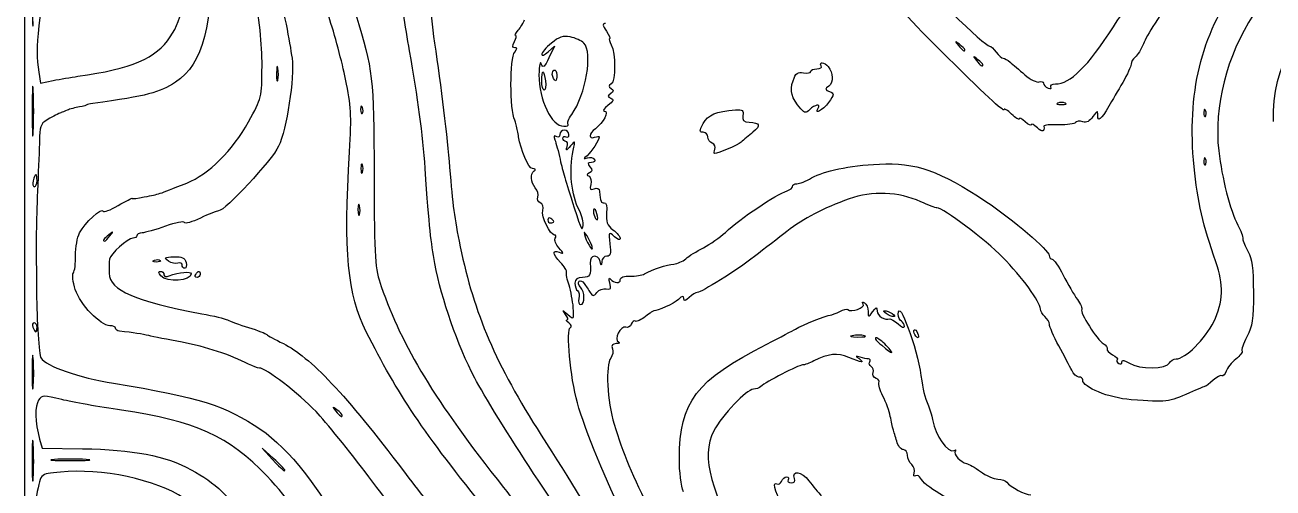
# Model space of a CAD drawing. Extents: x 32 to 2531, y 46 to 1398.
# Drawn here: x 32 to 583, y 434 to 638 of the extents above; entities that cross this region are included whole.
import ezdxf

# ---------------------------------------------------------------- set-up
doc = ezdxf.new("R2010")
doc.units = 0
doc.layers.add('IMAGE', color=7, linetype='CONTINUOUS')

msp = doc.modelspace()

# ---------------------------------------------------------------- linework, layer by layer
at = {"layer": 'IMAGE', "color": 7}
for points in [[(32.319879, 721.65756), (32.319879, 1397.653213), (1281.6532, 1397.653213), (2530.9865, 1397.653213), (2530.9865, 721.65312), (2530.9865, 45.6531), (1281.6532, 45.6531), (32.319879, 45.6531), (32.319879, 721.64876)], [(446.98655, 627.48996), (446.98655, 627.48996)], [(143.92955, 619.30433), (143.92955, 619.30433)], [(454.98655, 620.82329), (454.98655, 620.82329)], [(55.653169, 615.70715), (55.653169, 615.70715)], [(260.31988, 613.65321), (260.31988, 613.65321)], [(265.18743, 615.61051), (265.18743, 615.61051)], [(35.975279, 609.31988), (35.975279, 609.31988)], [(181.23064, 601.90321), (181.23064, 601.90321)], [(374.64493, 601.37836), (374.64493, 601.37836)], [(491.31988, 603.86959), (491.31988, 603.86959)], [(553.23064, 600.56988), (553.23064, 600.56988)], [(271.91483, 594.50271), (271.91483, 594.50271)], [(336.75968, 583.54287), (336.75968, 583.54287)], [(553.23064, 579.23655), (553.23064, 579.23655)], [(181.20292, 576.65321), (181.20292, 576.65321)], [(37.653213, 569.65321), (37.653213, 569.65321)], [(276.92725, 556.43453), (276.92725, 556.43453)], [(265.65321, 551.57452), (265.65321, 551.57452)], [(284.69241, 555.03943), (284.69241, 555.03943)], [(69.823286, 545.31988), (69.823286, 545.31988)], [(281.14428, 543.86867), (281.14428, 543.86867)], [(89.403213, 534.56408), (89.403213, 534.56408)], [(101.65321, 532.46253), (101.65321, 532.46253)], [(92.319879, 527.65321), (92.319879, 527.65321)], [(107.65321, 528.31988), (107.65321, 528.31988)], [(412.31988, 510.98655), (412.31988, 510.98655)], [(37.653213, 504.98655), (37.653213, 504.98655)], [(402.66876, 501.23598), (402.66876, 501.23598)], [(424.93172, 501.74192), (424.93172, 501.74192)], [(412.31988, 496.98658), (412.31988, 496.98658)], [(35.960942, 491.36011), (35.960942, 491.36011)], [(172.31988, 466.15663), (172.31988, 466.15663)], [(35.973347, 453.2712), (35.973347, 453.2712)], [(59.319879, 446.6362), (59.319879, 446.6362)], [(146.98655, 442.05826), (146.98655, 442.05826)]]:
    msp.add_lwpolyline(points, close=True, dxfattribs=at)
for points in [[(263.12196, 626.44243), (265.92404, 628.97827), (263.50196, 623.89912)], [(38.443965, 617.52129), (39.231221, 612.72269), (44.775526, 613.83919)], [(179.91063, 558.62784), (179.91053, 558.62784)], [(38.75823, 455.65321), (39.842919, 451.65321), (57.697323, 451.38337)], [(141.98655, 447.05826), (136.98655, 451.65315), (141.58144, 446.65315)]]:
    msp.add_lwpolyline(points, dxfattribs=at)
for points in [[(96.418855, 633.08824), (102.27325, 642.01171), (103.13061, 648.17852), (104.95795, 694.50855)], [(114.23605, 674.13309), (115.42232, 638.50278), (111.0243, 621.15402), (98.778439, 613.15787)], [(412.98658, 672.98408), (430.6054, 653.58516), (455.67748, 629.05093), (457.92918, 629.00559)], [(512.53979, 637.58971), (516.9867, 644.52141), (528.8682, 660.46777), (538.94314, 673.02605)], [(435.70473, 627.69118), (421.00749, 642.3755), (414.88919, 649.16709), (399.65253, 667.71066)], [(212.50092, 666.08568), (210.49777, 656.11128), (210.64688, 646.49781), (213.05565, 630.31977)], [(136.91105, 620.28415), (136.96355, 630.05729), (135.84775, 640.74345), (133.23655, 655.47293)], [(143.58792, 657.02113), (146.25199, 645.5815), (149.16632, 630.76622), (150.15175, 623.65326)], [(201.99339, 626.98655), (200.10111, 637.61988), (198.20047, 650.51988), (197.76974, 655.65321)], [(548.13897, 575.81466), (544.98591, 608.31641), (551.06688, 633.49417), (567.74372, 656.98652)], [(35.519801, 650.31988), (35.517901, 639.31988), (35.722919, 634.64245), (35.975325, 639.9256)], [(541.70563, 654.9726), (532.54897, 642.03066), (527.36019, 633.90368), (525.78107, 630.03065)], [(583.10809, 595.80421), (582.44511, 620.78096), (594.03867, 639.35313), (618.98655, 653.27928)], [(44.149133, 646.37033), (39.369425, 645.60265), (39.301709, 645.50236), (38.468635, 637.95664)], [(173.81589, 614.40831), (172.28688, 621.79028), (168.92103, 634.28613), (166.33621, 642.17687)], [(178.27026, 642.98655), (185.91415, 618.18279), (186.18164, 615.84399), (186.3526, 572.31988)], [(249.9104, 635.98651), (251.0126, 637.26984), (252.28288, 639.35972), (252.73325, 640.63069)], [(288.49971, 639.02897), (287.05531, 638.99537), (287.13044, 638.29864), (288.86377, 635.65324)], [(574.36116, 642.98652), (562.44261, 624.54966), (556.78043, 602.31622), (559.02209, 582.7554)], [(38.468635, 637.95664), (37.431015, 628.5582), (37.42519, 623.73112), (38.443965, 617.52129)], [(248.31972, 630.98651), (249.10465, 632.45317), (249.33277, 633.65317), (248.82665, 633.65317)], [(248.82665, 633.65317), (248.32052, 633.65317), (248.80825, 634.70317), (249.9104, 635.98651)], [(272.87804, 633.07492), (269.67483, 633.71556), (267.89941, 633.12732), (264.56257, 630.31948)], [(288.86377, 635.65324), (290.06503, 633.81991), (290.71292, 632.31991), (290.30355, 632.31991)], [(486.92598, 612.31993), (493.48548, 612.31993), (501.2302, 619.96064), (512.53979, 637.58971)], [(55.653213, 615.70715), (79.425727, 619.05668), (90.237527, 623.66647), (96.418855, 633.08824)], [(213.05565, 630.31977), (215.82428, 611.72477), (218.6586, 588.27557), (219.66324, 575.6531)], [(248.43612, 628.31984), (247.30579, 628.31984), (247.27464, 629.03367), (248.31972, 630.98651)], [(248.39982, 626.41637), (249.57906, 627.83728), (249.58825, 628.31984), (248.43612, 628.31984)], [(264.56257, 630.31948), (262.22909, 628.35599), (260.31988, 626.10984), (260.31988, 625.32804)], [(278.89176, 630.31943), (277.82425, 631.38693), (275.11808, 632.62691), (272.87804, 633.07492)], [(273.53485, 598.83604), (279.826, 607.71121), (282.9776, 626.23359), (278.89176, 630.31943)], [(290.30355, 632.31991), (289.89417, 632.31991), (290.21485, 631.09479), (291.01625, 629.59743)], [(291.01625, 629.59743), (293.00744, 625.87687), (292.97687, 613.55009), (290.97335, 612.31187)], [(444.65321, 629.82329), (442.53847, 631.48179), (442.49131, 631.43463), (444.1498, 629.31988)], [(444.1498, 629.31988), (445.89163, 627.09888), (446.98655, 626.39257), (446.98655, 627.48996)], [(446.98655, 627.48996), (446.98655, 627.76683), (445.93655, 628.81683), (444.65321, 629.82329)], [(457.92918, 629.00559), (458.44762, 628.99489), (459.74924, 627.7866), (460.8217, 626.31993)], [(525.78107, 630.03065), (524.81925, 627.67162), (523.19685, 625.04816), (522.17575, 624.20072)], [(150.15175, 623.65326), (151.30641, 615.31877), (147.78195, 592.13826), (144.25109, 584.8445)], [(208.89356, 574.98655), (207.78395, 590.52701), (205.73858, 605.94097), (201.99339, 626.98655)], [(248.40682, 596.31984), (246.21591, 600.90189), (246.21038, 623.7786), (248.39982, 626.41637)], [(260.12692, 621.23659), (259.55993, 622.67445), (259.14788, 620.68313), (259.10955, 616.31988)], [(263.50196, 623.89912), (261.48808, 619.67599), (260.91927, 619.22725), (260.12692, 621.23659)], [(260.31988, 625.32804), (260.31988, 624.54624), (261.58081, 625.04771), (263.12196, 626.44243)], [(383.65321, 620.31988), (382.46064, 622.24951), (385.07648, 621.96141), (386.67981, 619.98655)], [(464.3192, 601.05108), (464.3192, 599.68206), (455.80199, 607.6116), (435.70473, 627.69118)], [(452.65321, 623.15663), (450.53847, 624.81512), (450.49131, 624.76796), (452.1498, 622.65321)], [(452.1498, 622.65321), (453.89163, 620.43221), (454.98655, 619.72591), (454.98655, 620.82329)], [(454.98655, 620.82329), (454.98655, 621.10016), (453.93655, 622.15016), (452.65321, 623.15663)], [(460.8217, 626.31993), (461.89415, 624.85327), (463.28472, 623.65327), (463.91187, 623.65327)], [(463.91187, 623.65327), (464.539, 623.65327), (465.93738, 622.88469), (467.01935, 621.94532)], [(522.17575, 624.20072), (521.15465, 623.35328), (520.3192, 621.90896), (520.3192, 620.99112)], [(130.97231, 595.61749), (136.83259, 606.24334), (136.8356, 606.25582), (136.91105, 620.28415)], [(143.32279, 616.98655), (143.30799, 614.05321), (143.56893, 612.69621), (143.90265, 613.971)], [(143.92956, 619.30433), (143.61064, 620.96288), (143.33759, 619.91988), (143.32279, 616.98655)], [(143.90265, 613.971), (144.23637, 615.24579), (144.24848, 617.64579), (143.92955, 619.30433)], [(260.31988, 613.65321), (260.31988, 615.85321), (260.55179, 617.65321), (260.83521, 617.65321)], [(260.83521, 617.65321), (261.11865, 617.65321), (261.61473, 615.85321), (261.93763, 613.65321)], [(265.18743, 615.61051), (264.77433, 616.68703), (265.01013, 617.92244), (265.71144, 618.35587)], [(265.71144, 618.35587), (266.41275, 618.78931), (266.98655, 617.90852), (266.98655, 616.39857)], [(371.18313, 613.644), (372.39801, 617.12904), (373.23725, 617.78872), (375.82629, 617.29379)], [(375.82629, 617.29379), (377.56444, 616.96152), (378.98655, 617.20649), (378.98655, 617.83811)], [(378.98655, 617.83811), (378.98655, 618.46975), (380.22196, 618.98655), (381.73191, 618.98655)], [(381.73191, 618.98655), (383.24185, 618.98655), (384.10644, 619.58655), (383.65321, 620.31988)], [(386.67981, 619.98655), (389.00267, 617.12543), (389.17143, 613.05391), (387.03508, 611.41511)], [(467.01935, 621.94532), (468.10132, 621.00595), (470.9974, 618.49812), (473.45508, 616.37237)], [(520.3192, 620.99112), (520.3192, 620.07328), (518.6692, 616.48724), (516.65253, 613.02216)], [(35.975279, 609.31988), (35.718738, 614.26988), (35.508841, 610.21988), (35.508841, 600.31988)], [(44.775526, 613.83919), (47.824898, 614.45325), (52.719835, 615.29384), (55.653169, 615.70715)], [(98.778439, 613.15787), (91.483827, 608.39473), (86.546522, 607.11422), (62.319879, 603.70218)], [(175.50145, 582.31988), (176.46727, 598.79228), (176.26912, 602.56428), (173.81589, 614.40831)], [(259.10955, 616.31988), (259.01385, 605.43159), (264.69304, 593.65321), (270.03869, 593.65321)], [(261.42229, 609.65321), (260.81596, 609.65321), (260.31988, 611.45321), (260.31988, 613.65321)], [(261.93763, 613.65321), (262.26052, 611.45321), (262.02853, 609.65321), (261.42229, 609.65321)], [(266.98655, 616.39857), (266.98655, 613.17915), (266.24507, 612.85436), (265.18743, 615.61051)], [(290.97335, 612.31187), (289.72442, 611.53999), (289.72731, 611.09805), (290.98665, 610.31991)], [(374.64493, 601.37836), (370.48931, 606.14707), (369.63047, 609.19004), (371.18313, 613.644)], [(387.03508, 611.41511), (385.21389, 610.01807), (385.24457, 609.74364), (387.31141, 608.94237)], [(473.45508, 616.37237), (475.91276, 614.24661), (478.76276, 612.82939), (479.78842, 613.22297)], [(479.78842, 613.22297), (480.81407, 613.61655), (481.65324, 613.33857), (481.65324, 612.60524)], [(481.65324, 612.60524), (481.65324, 611.87191), (482.5844, 610.91459), (483.7225, 610.47785)], [(484.97714, 611.00187), (484.52911, 611.7268), (485.40608, 612.31993), (486.92598, 612.31993)], [(516.65253, 613.02216), (514.63587, 609.55706), (511.88075, 604.8315), (510.53003, 602.52089)], [(35.975279, 591.31988), (36.231822, 596.26988), (36.231822, 604.36988), (35.975279, 609.31988)], [(290.79567, 608.05173), (289.27988, 606.98912), (289.28908, 606.66319), (290.85237, 606.04093)], [(290.85237, 606.04093), (292.25997, 605.48067), (291.93259, 604.6944), (289.51904, 602.83876)], [(290.98665, 610.31991), (292.22797, 609.55273), (292.18351, 609.02464), (290.79567, 608.05173)], [(387.31141, 608.94237), (389.47548, 608.10341), (389.44615, 607.77407), (386.88728, 604.18048)], [(483.7225, 610.47785), (484.90906, 610.02253), (485.44426, 610.24605), (484.97714, 611.00187)], [(35.508841, 600.31988), (35.508841, 590.41988), (35.718738, 586.36988), (35.975279, 591.31988)], [(50.986546, 600.75259), (49.886546, 600.27446), (48.686546, 599.8063), (48.319879, 599.71222)], [(56.319879, 602.20502), (54.486546, 601.88431), (52.086546, 601.23073), (50.986546, 600.75259)], [(59.653213, 603.05737), (59.653213, 602.90929), (58.153213, 602.52573), (56.319879, 602.20502)], [(62.319879, 603.70218), (60.853213, 603.49562), (59.653213, 603.20546), (59.653213, 603.05737)], [(180.42515, 601.09765), (180.36725, 599.69211), (180.68237, 598.9046), (181.12544, 599.34765)], [(181.23069, 601.90321), (180.80507, 602.96685), (180.48912, 602.65092), (180.42515, 601.09765)], [(181.12544, 599.34765), (181.56849, 599.79071), (181.61585, 600.94072), (181.23064, 601.90321)], [(287.99796, 600.34956), (290.12784, 600.31196), (287.50897, 595.24844), (283.98667, 592.59387)], [(289.51904, 602.83876), (287.75957, 601.486), (287.07508, 600.36587), (287.99796, 600.34956)], [(331.59577, 594.87552), (333.59936, 598.75003), (337.22261, 600.27879), (345.81112, 600.87337)], [(345.81112, 600.87337), (348.97995, 601.09276), (349.52907, 600.6808), (349.11487, 598.39485)], [(378.56884, 601.04503), (376.86904, 599.34523), (376.38052, 599.38673), (374.64493, 601.37836)], [(382.31988, 601.65321), (383.58164, 603.69477), (380.76131, 603.23749), (378.56884, 601.04503)], [(386.88728, 604.18048), (384.40728, 600.69763), (380.33756, 598.44575), (382.31988, 601.65321)], [(467.65253, 598.98644), (465.8192, 600.70877), (464.3192, 601.63785), (464.3192, 601.05108)], [(487.98655, 603.86959), (487.06988, 603.49971), (487.81988, 603.19707), (489.65321, 603.19707)], [(491.31988, 603.86959), (490.40321, 604.23947), (488.90321, 604.23947), (487.98655, 603.86959)], [(489.65321, 603.19707), (491.48655, 603.19707), (492.23655, 603.49971), (491.31988, 603.86959)], [(505.65253, 598.34978), (505.65253, 600.68777), (505.46675, 600.64788), (503.53919, 597.8959)], [(510.53003, 602.52089), (507.01205, 596.5028), (505.65253, 595.34017), (505.65253, 598.34978)], [(553.23069, 600.56988), (552.80507, 601.63352), (552.48912, 601.31759), (552.42515, 599.76432)], [(553.12544, 598.01432), (553.56849, 598.45737), (553.61585, 599.60739), (553.23064, 600.56988)], [(43.319879, 597.22949), (39.543386, 595.21486), (38.962979, 594.19403), (38.803155, 589.28538)], [(48.319879, 599.71222), (47.953213, 599.61812), (45.703213, 598.50091), (43.319879, 597.22949)], [(103.75396, 568.61053), (113.36564, 572.40783), (123.9809, 582.94065), (130.97231, 595.61749)], [(249.03537, 594.31984), (248.86499, 595.05317), (248.58215, 595.95317), (248.40682, 596.31984)], [(271.91483, 594.50271), (271.4476, 594.96993), (272.17661, 596.91993), (273.53485, 598.83604)], [(331.61897, 590.98655), (329.80084, 590.98655), (329.79837, 591.39969), (331.59577, 594.87552)], [(349.11487, 598.39485), (348.7308, 596.2752), (349.36013, 595.60837), (351.88887, 595.45553)], [(351.88887, 595.45553), (356.70121, 595.16469), (357.13641, 593.99096), (353.53361, 591.01972)], [(470.98587, 596.96066), (470.98587, 596.35252), (469.48587, 597.2641), (467.65253, 598.98644)], [(473.65253, 595.6531), (472.18587, 596.98042), (470.98587, 597.56882), (470.98587, 596.96066)], [(476.3192, 594.31977), (476.3192, 593.72578), (475.1192, 594.32677), (473.65253, 595.6531)], [(478.98587, 592.98644), (477.5192, 594.31376), (476.3192, 594.91376), (476.3192, 594.31977)], [(495.83288, 595.27825), (495.44197, 594.64574), (492.12628, 594.21693), (488.46468, 594.32533)], [(498.98473, 595.65346), (497.64212, 596.0796), (496.22379, 595.91074), (495.83288, 595.27825)], [(503.53919, 597.8959), (502.13965, 595.89778), (500.60133, 595.14037), (498.98473, 595.65346)], [(552.42515, 599.76432), (552.36725, 598.35877), (552.68239, 597.57127), (553.12544, 598.01432)], [(38.803155, 589.28538), (38.702289, 586.18754), (38.378219, 577.95295), (38.082997, 570.98629)], [(249.65275, 591.65317), (249.48358, 592.38651), (249.20575, 593.58651), (249.03537, 594.31984)], [(250.1439, 588.98651), (250.04297, 589.71984), (249.82193, 590.91984), (249.65275, 591.65317)], [(266.75996, 589.12659), (265.68207, 589.79276), (265.49003, 589.33499), (266.13847, 587.64517)], [(268.31988, 590.01897), (268.31988, 588.94108), (267.66568, 588.56683), (266.75996, 589.12659)], [(270.31988, 591.87544), (269.21988, 591.87544), (268.31988, 591.04003), (268.31988, 590.01897)], [(269.65321, 588.39857), (269.65321, 589.17519), (270.25321, 589.43977), (270.98655, 588.98655)], [(270.03869, 593.65321), (271.53779, 593.65321), (272.38205, 594.03548), (271.91483, 594.50271)], [(272.31988, 590.01897), (272.31988, 591.04003), (271.41988, 591.87544), (270.31988, 591.87544)], [(270.98655, 588.98655), (271.71988, 588.53332), (272.31988, 588.99855), (272.31988, 590.01897)], [(283.98667, 592.59387), (281.13359, 590.44365), (280.89627, 587.74409), (283.65333, 588.80208)], [(283.65333, 588.80208), (284.75333, 589.22419), (285.65333, 589.28024), (285.65333, 588.92661)], [(333.65321, 588.94471), (333.65321, 590.06772), (332.7378, 590.98655), (331.61897, 590.98655)], [(353.53361, 591.01972), (351.76605, 589.562), (349.43667, 587.60819), (348.35723, 586.67793)], [(481.88776, 593.75442), (482.16732, 591.08926), (481.32775, 590.86706), (478.98587, 592.98644)], [(488.46468, 594.32533), (484.80307, 594.43373), (481.84345, 594.17682), (481.88776, 593.75442)], [(144.25109, 584.8445), (141.19745, 578.53653), (120.55045, 556.31993), (117.74177, 556.31993)], [(256.27718, 574.96609), (254.54861, 574.98339), (250.93417, 583.24584), (250.1439, 588.98651)], [(266.13847, 587.64517), (266.6546, 586.30015), (267.68273, 582.45172), (268.42319, 579.09312)], [(270.94471, 586.98655), (270.23439, 586.98655), (269.65321, 587.62196), (269.65321, 588.39857)], [(273.00744, 584.98655), (271.14232, 582.76476), (270.89125, 582.70916), (271.50252, 584.65321)], [(271.50252, 584.65321), (271.90604, 585.93655), (271.65501, 586.98655), (270.94471, 586.98655)], [(274.21593, 582.98655), (275.20784, 587.48025), (275.16305, 587.55437), (273.00744, 584.98655)], [(285.65333, 588.92661), (285.65333, 587.58655), (282.23821, 582.30376), (280.32, 580.67657)], [(335.56903, 586.16769), (334.51533, 586.57203), (333.65321, 587.82168), (333.65321, 588.94471)], [(336.75971, 583.54287), (337.15852, 584.58217), (336.62272, 585.76335), (335.56903, 586.16769)], [(348.35723, 586.67793), (346.75804, 585.29976), (338.35813, 581.75121), (336.51053, 581.67329)], [(182.90421, 503.00933), (174.58543, 519.62135), (172.8902, 537.78344), (175.50145, 582.31988)], [(268.42319, 579.09312), (269.72355, 573.19499), (270.49396, 570.55111), (274.67077, 557.65321)], [(276.92725, 556.43453), (273.39781, 563.25972), (272.27933, 574.21309), (274.21593, 582.98655)], [(280.32, 580.67657), (278.56647, 579.18908), (278.59092, 579.07376), (280.51847, 579.74084)], [(280.51847, 579.74084), (281.72763, 580.15931), (283.11303, 579.86071), (283.59716, 579.07744)], [(283.59716, 579.07744), (284.08812, 578.28305), (283.48596, 577.65321), (282.23543, 577.65321)], [(336.51053, 581.67329), (336.24875, 581.66259), (336.36085, 582.50356), (336.75968, 583.54287)], [(552.42515, 578.43099), (552.36725, 577.02544), (552.68239, 576.23793), (553.12544, 576.68099)], [(553.23069, 579.23655), (552.80507, 580.30019), (552.48912, 579.98425), (552.42515, 578.43099)], [(553.12544, 576.68099), (553.56849, 577.12404), (553.61585, 578.27405), (553.23064, 579.23655)], [(559.02209, 582.7554), (560.40072, 570.72542), (564.03491, 556.65021), (567.48503, 549.97841)], [(181.20292, 576.65321), (180.83304, 577.56988), (180.5304, 576.81988), (180.5304, 574.98655)], [(180.5304, 574.98655), (180.5304, 573.15321), (180.83304, 572.40321), (181.20292, 573.31988)], [(181.20292, 573.31988), (181.5728, 574.23655), (181.5728, 575.73655), (181.20292, 576.65321)], [(213.19336, 533.07529), (211.3471, 542.89536), (210.81375, 548.09399), (208.89356, 574.98655)], [(219.66324, 575.6531), (221.04281, 558.31969), (221.67132, 553.63705), (224.37803, 540.52557)], [(257.48869, 566.51753), (255.35921, 569.0834), (255.12214, 572.59667), (256.98609, 573.96609)], [(256.98609, 573.96609), (257.76505, 574.53839), (257.47029, 574.95416), (256.27718, 574.96609)], [(281.37565, 573.11621), (280.14665, 572.54797), (280.09017, 572.11061), (281.17845, 571.58928)], [(282.23543, 577.65321), (280.46284, 577.65321), (280.31845, 577.26165), (281.54572, 575.78288)], [(281.54572, 575.78288), (282.73728, 574.34713), (282.69776, 573.72749), (281.37565, 573.11621)], [(379.41017, 570.84992), (385.19187, 574.0973), (395.59196, 576.23528), (409.29099, 576.99261)], [(409.29099, 576.99261), (425.03552, 577.86302), (436.17315, 573.95328), (456.32004, 560.48358)], [(557.77369, 533.86788), (552.07609, 549.79622), (549.62989, 560.44629), (548.13897, 575.81466)], [(35.933547, 569.65321), (35.550006, 568.18655), (35.780026, 566.98655), (36.444706, 566.98655)], [(37.142054, 572.31988), (36.860918, 572.31988), (36.317089, 571.11988), (35.933547, 569.65321)], [(36.444706, 566.98655), (37.109385, 566.98655), (37.653213, 568.18655), (37.653213, 569.65321)], [(37.653213, 569.65321), (37.653213, 571.11988), (37.423191, 572.31988), (37.142054, 572.31988)], [(38.082997, 570.98629), (37.391099, 554.65883), (37.198985, 545.71169), (37.310001, 534.98629)], [(84.986546, 562.46982), (92.150446, 563.89741), (90.251414, 563.27605), (103.75396, 568.61053)], [(186.3526, 572.31988), (186.5042, 533.72203), (186.66604, 531.21232), (189.53399, 522.98655)], [(281.17845, 571.58928), (282.01727, 571.18745), (282.37083, 569.58625), (281.96413, 568.03105)], [(281.96413, 568.03105), (281.38111, 565.80153), (281.69307, 565.38316), (283.43901, 566.05313)], [(370.98671, 567.14202), (370.98671, 567.78982), (371.86845, 568.31985), (372.94615, 568.31985)], [(372.94615, 568.31985), (374.02384, 568.31985), (376.93265, 569.45838), (379.41017, 570.84992)], [(73.428506, 558.64907), (76.852094, 560.65543), (79.653213, 562.09675), (79.653213, 561.85201)], [(79.653213, 561.85201), (79.653213, 561.60726), (82.053213, 561.88521), (84.986546, 562.46982)], [(258.55278, 562.44716), (258.95518, 563.49581), (258.47638, 565.32748), (257.48869, 566.51753)], [(259.63345, 559.84508), (258.63667, 560.22757), (258.15037, 561.39852), (258.55278, 562.44716)], [(283.43901, 566.05313), (284.85755, 566.59748), (285.71323, 566.19912), (285.82, 564.94471)], [(285.82, 564.94471), (286.20621, 560.40707), (286.51509, 559.66768), (287.91033, 559.94091)], [(341.36933, 546.85818), (348.16528, 553.16634), (363.44061, 563.42321), (368.65337, 565.1785)], [(396.01745, 561.67209), (384.38076, 557.45996), (376.06524, 553.1112), (368.52295, 547.29336)], [(368.65337, 565.1785), (369.93671, 565.61064), (370.98671, 566.49422), (370.98671, 567.14202)], [(427.53356, 560.37436), (417.84887, 564.78625), (405.97189, 565.2753), (396.01745, 561.67209)], [(56.441645, 546.62906), (58.744951, 551.03334), (66.154329, 557.92943), (66.761839, 556.23433)], [(66.761839, 556.23433), (67.004917, 555.55609), (70.004917, 556.64271), (73.428506, 558.64907)], [(117.74177, 556.31993), (116.95254, 556.31993), (113.33726, 554.88737), (109.70783, 553.13648)], [(179.24648, 556.98655), (179.21928, 554.78655), (179.49589, 553.72513), (179.86113, 554.62784)], [(179.91053, 558.62784), (179.57248, 559.92513), (179.27365, 559.18655), (179.24648, 556.98655)], [(179.86113, 554.62784), (180.22636, 555.53055), (180.24859, 557.33055), (179.91063, 558.62784)], [(260.75167, 556.49543), (261.15633, 558.04284), (260.69007, 559.43963), (259.63345, 559.84508)], [(266.01891, 545.65317), (263.99031, 545.65317), (260.04181, 553.78089), (260.75167, 556.49543)], [(274.67077, 557.65321), (278.01213, 547.33512), (277.9966, 547.36572), (278.60675, 549.89704)], [(278.60675, 549.89704), (278.90421, 551.13113), (278.14844, 554.07301), (276.92725, 556.43453)], [(283.31916, 557.09693), (282.59783, 556.37561), (283.87195, 552.31988), (284.81988, 552.31988)], [(284.69239, 555.03943), (284.30124, 556.53519), (283.68328, 557.46107), (283.31916, 557.09693)], [(287.91033, 559.94091), (288.82632, 560.12027), (289.21057, 558.41144), (288.93091, 555.40228)], [(434.67597, 557.65318), (434.03299, 557.65318), (430.81891, 558.87772), (427.53356, 560.37436)], [(463.68431, 535.87958), (456.264, 543.48036), (437.38195, 557.65318), (434.67597, 557.65318)], [(456.32004, 560.48358), (468.28505, 552.48409), (484.09895, 538.98061), (484.22779, 536.65318)], [(102.70184, 551.17404), (102.47799, 551.8456), (98.700474, 551.12524), (94.307359, 549.57337)], [(109.70783, 553.13648), (106.07839, 551.38558), (102.9257, 550.50248), (102.70184, 551.17404)], [(264.31988, 552.98655), (263.58655, 553.43977), (262.98655, 553.17519), (262.98655, 552.39857)], [(262.98655, 552.39857), (262.98655, 551.62196), (263.58655, 550.98655), (264.31988, 550.98655)], [(265.65321, 551.57452), (265.65321, 551.89791), (265.05321, 552.53332), (264.31988, 552.98655)], [(264.31988, 550.98655), (265.05321, 550.98655), (265.65321, 551.25113), (265.65321, 551.57452)], [(284.81988, 552.31988), (285.14091, 552.31988), (285.08353, 553.54368), (284.69241, 555.03943)], [(288.93091, 555.40228), (288.574, 551.56212), (289.14685, 550.05327), (291.73451, 548.01781)], [(54.660307, 536.67858), (54.607017, 540.17603), (55.408617, 544.65375), (56.441645, 546.62906)], [(69.319879, 545.82329), (67.098882, 544.08147), (66.392574, 542.98655), (67.489953, 542.98655)], [(67.489953, 542.98655), (67.766827, 542.98655), (68.816827, 544.03655), (69.823286, 545.31988)], [(69.823286, 545.31988), (71.481781, 547.43463), (71.434621, 547.48179), (69.319879, 545.82329)], [(81.653213, 545.36754), (81.653213, 544.79136), (80.903213, 544.29554), (79.986546, 544.26574)], [(83.986546, 546.58344), (82.703213, 546.49094), (81.653213, 545.94374), (81.653213, 545.36754)], [(94.307359, 549.57337), (89.914246, 548.02146), (85.269879, 546.67598), (83.986546, 546.58344)], [(266.26745, 544.23588), (266.74927, 545.01536), (266.63742, 545.65317), (266.01891, 545.65317)], [(279.03993, 546.71595), (278.94963, 545.13105), (282.05161, 538.94051), (282.64081, 539.52971)], [(281.14428, 543.86867), (280.01624, 545.95017), (279.06929, 547.23144), (279.03993, 546.71595)], [(292.37528, 544.93652), (289.81599, 547.25265), (289.77709, 547.19028), (290.42563, 541.80984)], [(291.73451, 548.01781), (293.5232, 546.61084), (294.98667, 544.81023), (294.98667, 544.01645)], [(331.65337, 540.0663), (334.58671, 541.56441), (338.95889, 544.62076), (341.36933, 546.85818)], [(368.52295, 547.29336), (364.97672, 544.55793), (358.53029, 539.57936), (354.19757, 536.22985)], [(567.48503, 549.97841), (568.67753, 547.67237), (569.65691, 545.00581), (569.66143, 544.05273)], [(79.986546, 544.26574), (77.594761, 544.18804), (69.964915, 537.35544), (69.624591, 534.9866)], [(224.37803, 540.52557), (230.49067, 510.91553), (240.07419, 488.60448), (260.09015, 457.38545)], [(267.85542, 540.00979), (266.50025, 541.5546), (265.78566, 543.45633), (266.26745, 544.23588)], [(267.98609, 538.05196), (270.12537, 537.27183), (270.1145, 537.43465), (267.85542, 540.00979)], [(282.64081, 539.52971), (282.94575, 539.83464), (282.27231, 541.78717), (281.14428, 543.86867)], [(290.42563, 541.80984), (290.94849, 537.47197), (290.65708, 536.31988), (289.03701, 536.31988)], [(294.98667, 544.01645), (294.98667, 543.22269), (293.81155, 543.63672), (292.37528, 544.93652)], [(323.89073, 535.20433), (325.22685, 536.38032), (328.72004, 538.56821), (331.65337, 540.0663)], [(569.66143, 544.05273), (569.66543, 543.09965), (570.69931, 540.51985), (571.95779, 538.31985)], [(37.310001, 534.98629), (37.359331, 530.21962), (37.418841, 523.61962), (37.442214, 520.31962)], [(53.664689, 528.98625), (54.265571, 529.71958), (54.713599, 533.18113), (54.660307, 536.67858)], [(69.624591, 534.9866), (69.466559, 533.8866), (69.408349, 531.11633), (69.495231, 528.83045)], [(90.208769, 533.75853), (88.655511, 533.82253), (88.339569, 534.13845), (89.403213, 534.56408)], [(89.403213, 534.56403), (90.365713, 534.94919), (91.515713, 534.90183), (91.958769, 534.45883)], [(91.958769, 534.45883), (92.401823, 534.01577), (91.614323, 533.70064), (90.208769, 533.75853)], [(95.606981, 534.18881), (93.580258, 535.67079), (93.869623, 535.89593), (98.000567, 536.05124)], [(99.782811, 533.22077), (98.754091, 532.82601), (96.874967, 533.26167), (95.606981, 534.18881)], [(98.000567, 536.05124), (101.63652, 536.18792), (102.85463, 535.63501), (103.38491, 533.60721)], [(268.65275, 533.59705), (265.05854, 537.46163), (264.79611, 539.21527), (267.98609, 538.05196)], [(286.06756, 533.98655), (285.15261, 537.48772), (281.41417, 536.91637), (281.70551, 533.31988)], [(289.03701, 536.31988), (287.90932, 536.31988), (286.91707, 535.26988), (286.832, 533.98655)], [(318.5574, 532.86796), (320.15461, 532.97702), (322.55461, 534.02834), (323.89073, 535.20433)], [(354.19757, 536.22985), (346.06356, 529.94169), (330.77477, 520.31985), (328.91712, 520.31985)], [(480.31988, 513.08293), (480.31988, 516.02886), (472.19761, 527.15925), (463.68431, 535.87958)], [(484.22779, 536.65318), (484.27849, 535.73652), (484.85716, 534.98652), (485.51364, 534.98652)], [(485.51364, 534.98652), (486.17011, 534.98652), (488.34596, 531.83652), (490.34885, 527.98652)], [(571.95779, 538.31985), (573.70651, 535.26282), (574.26051, 531.01945), (574.3078, 520.31985)], [(54.512567, 521.65291), (53.445351, 524.95291), (53.063806, 528.25291), (53.664689, 528.98625)], [(69.495231, 528.83045), (69.78337, 521.24994), (80.843178, 516.41056), (110.31988, 510.967)], [(92.319879, 527.65321), (91.173074, 529.03503), (91.122611, 529.65321), (92.156619, 529.65321)], [(92.156619, 529.65321), (92.979746, 529.65321), (93.653213, 528.98903), (93.653213, 528.17723)], [(95.986546, 527.64035), (100.18513, 529.33019), (105.65321, 529.84055), (105.65321, 528.54259)], [(101.65321, 532.46253), (101.65321, 533.27432), (100.81153, 533.61553), (99.782811, 533.22077)], [(102.86172, 530.98655), (102.19704, 530.98655), (101.65321, 531.65073), (101.65321, 532.46253)], [(103.38491, 533.60721), (103.76183, 532.16585), (103.5264, 530.98655), (102.86172, 530.98655)], [(107.65321, 528.31988), (108.10644, 529.05321), (108.74185, 529.65321), (109.06524, 529.65321)], [(109.06524, 529.65321), (109.38862, 529.65321), (109.65321, 529.05321), (109.65321, 528.31988)], [(230.78835, 482.51896), (223.13224, 497.18401), (216.19211, 517.12533), (213.19336, 533.07529)], [(271.26746, 529.18977), (271.47937, 529.83967), (270.30275, 531.82295), (268.65275, 533.59705)], [(272.36615, 523.51163), (271.54997, 525.98471), (271.05555, 528.53987), (271.26746, 529.18977)], [(281.70551, 533.31988), (282.14809, 527.85592), (281.68341, 526.98655), (278.32, 526.98655)], [(286.832, 533.98655), (286.68469, 531.76432), (286.64829, 531.76432), (286.06756, 533.98655)], [(305.65337, 528.52106), (309.17151, 530.51052), (315.56297, 532.66357), (318.5574, 532.86796)], [(556.80496, 507.40108), (561.04648, 516.07044), (561.33363, 523.91561), (557.77369, 533.86788)], [(105.65321, 528.54259), (105.65321, 525.30151), (94.868639, 524.58215), (92.319879, 527.65321)], [(93.653213, 528.17723), (93.653213, 527.30267), (94.603974, 527.08391), (95.986546, 527.64035)], [(108.24119, 526.98655), (107.46458, 526.98655), (107.19999, 527.58655), (107.65321, 528.31988)], [(109.65321, 528.31988), (109.65321, 527.58655), (109.0178, 526.98655), (108.24119, 526.98655)], [(274.23387, 513.62759), (274.02282, 516.59072), (273.18234, 521.03855), (272.36615, 523.51163)], [(278.32, 526.98655), (275.90933, 526.98655), (274.98667, 526.27019), (274.98667, 524.39857)], [(274.98667, 524.39857), (274.98667, 522.97519), (275.53033, 521.47459), (276.19483, 521.06391)], [(277.40893, 522.69765), (276.54115, 523.56544), (276.27377, 524.71805), (276.81476, 525.25904)], [(276.81476, 525.25904), (277.35575, 525.80003), (278.38284, 525.35997), (279.09719, 524.28127)], [(279.09719, 524.28127), (279.81153, 523.20251), (280.97848, 521.41988), (281.69037, 520.31988)], [(288.78212, 521.91249), (290.79656, 521.49977), (291.08371, 521.97579), (290.36145, 524.53062)], [(290.36145, 524.53062), (289.87593, 526.24804), (289.96799, 527.05318), (290.56603, 526.31985)], [(290.56603, 526.31985), (292.20728, 524.3073), (294.98672, 524.09772), (294.98661, 525.98652)], [(294.98661, 525.98652), (294.98655, 527.00498), (296.67188, 527.60202), (299.31995, 527.52164)], [(299.31995, 527.52164), (301.70333, 527.44924), (304.55337, 527.89902), (305.65337, 528.52106)], [(490.34885, 527.98652), (492.35175, 524.13652), (495.18008, 519.30197), (496.63404, 517.24308)], [(37.442214, 520.31962), (37.528934, 508.07957), (38.570522, 492.73811), (39.406685, 491.38518)], [(69.824691, 505.65291), (65.649749, 505.65291), (56.643491, 515.06377), (54.512567, 521.65291)], [(189.53399, 522.98655), (198.9578, 495.95741), (212.89262, 473.03432), (243.43272, 434.3219)], [(276.19483, 521.06391), (276.85932, 520.65323), (277.08933, 519.11783), (276.70599, 517.65188)], [(276.70599, 517.65188), (276.31641, 516.16215), (276.66569, 514.98655), (277.49783, 514.98655)], [(277.49783, 514.98655), (279.47472, 514.98655), (279.40885, 520.69769), (277.40893, 522.69765)], [(281.69037, 520.31988), (282.83764, 518.54719), (283.17428, 518.55271), (284.65239, 520.36838)], [(284.65239, 520.36838), (285.5696, 521.49508), (287.42797, 522.18992), (288.78212, 521.91249)], [(322.98655, 517.65318), (322.98655, 518.9534), (322.38955, 518.85954), (320.65077, 517.28597)], [(325.42487, 518.1132), (323.64879, 516.50586), (322.98655, 516.38093), (322.98655, 517.65318)], [(328.91712, 520.31985), (328.33745, 520.31985), (326.76595, 519.32686), (325.42487, 518.1132)], [(417.65321, 510.69521), (417.65321, 518.37844), (425.97852, 495.84612), (427.64477, 483.65318)], [(574.3078, 520.31985), (574.3605, 508.39849), (573.93491, 505.49716), (571.44135, 500.77884)], [(270.83899, 510.65321), (269.16915, 512.80949), (269.24395, 512.80647), (271.82483, 510.61331)], [(271.82483, 510.61331), (274.5961, 508.25833), (274.61466, 508.28156), (274.23387, 513.62759)], [(309.93952, 512.2859), (309.73032, 512.3703), (308.0098, 511.22069), (306.11613, 509.73113)], [(320.65077, 517.28597), (318.59933, 515.42944), (310.97225, 511.86908), (309.93952, 512.2859)], [(391.81124, 512.00125), (393.36481, 512.85821), (394.98687, 513.20841), (395.41581, 512.77948)], [(395.41581, 512.77948), (396.83311, 511.36217), (403.14357, 513.65376), (402.1684, 515.23162)], [(402.1684, 515.23162), (401.60255, 516.14718), (401.84112, 516.3611), (402.78053, 515.7805)], [(402.78053, 515.7805), (403.62717, 515.25725), (404.31988, 513.54988), (404.31988, 511.98632)], [(406.27748, 511.73168), (407.98127, 513.98429), (408.24057, 514.02898), (408.27748, 512.07637)], [(412.31988, 510.98655), (411.21988, 511.69743), (410.91988, 512.27904), (411.65321, 512.27904)], [(411.65321, 512.27904), (412.38655, 512.27904), (413.88655, 511.69743), (414.98655, 510.98655)], [(482.31988, 509.65318), (481.21988, 510.5661), (480.31988, 512.10949), (480.31988, 513.08293)], [(496.63404, 517.24308), (498.08801, 515.1842), (498.95369, 513.17572), (498.55777, 512.77981)], [(498.55777, 512.77981), (497.51911, 511.74114), (505.46521, 499.22432), (508.09896, 497.75041)], [(36.361726, 506.98655), (35.651407, 506.98655), (35.415601, 506.08655), (35.837711, 504.98655)], [(37.653213, 504.98655), (37.653213, 506.08655), (37.072043, 506.98655), (36.361726, 506.98655)], [(110.31988, 510.967), (115.45321, 510.01901), (120.55321, 508.76762), (121.65321, 508.18613)], [(121.65321, 508.18613), (122.75321, 507.60464), (126.95321, 506.10838), (130.98654, 504.86113)], [(271.48267, 508.29947), (272.12247, 508.31017), (271.83281, 509.36988), (270.83899, 510.65321)], [(272.31942, 506.86463), (271.21942, 507.64256), (270.84289, 508.28824), (271.48267, 508.29947)], [(272.94399, 504.87101), (273.74658, 505.20897), (273.48646, 506.03928), (272.31942, 506.86463)], [(301.63621, 507.66369), (301.06591, 508.01616), (300.25915, 507.41809), (299.8434, 506.33468)], [(306.11613, 509.73113), (304.22248, 508.24158), (302.20651, 507.31122), (301.63621, 507.66369)], [(372.31988, 504.19333), (375.28652, 505.95584), (386.0572, 510.31045), (387.62564, 510.38149)], [(387.62564, 510.38149), (388.37413, 510.41539), (390.25765, 511.14429), (391.81124, 512.00125)], [(404.31988, 511.98632), (404.31988, 509.20041), (404.35908, 509.19532), (406.27748, 511.73168)], [(408.27748, 512.07637), (408.31628, 510.02493), (411.77928, 507.9062), (413.84656, 508.66913)], [(415.65321, 509.69405), (414.91988, 509.69405), (413.41988, 510.27567), (412.31988, 510.98655)], [(413.84656, 508.66913), (414.31957, 508.84369), (415.96957, 507.84353), (417.51323, 506.44653)], [(414.98655, 510.98655), (416.08655, 510.27567), (416.38655, 509.69405), (415.65321, 509.69405)], [(418.98655, 507.65318), (418.25321, 508.10641), (417.65321, 509.47532), (417.65321, 510.69521)], [(420.31988, 505.36785), (420.31988, 506.17156), (419.71988, 507.19996), (418.98655, 507.65318)], [(484.31988, 506.23632), (484.31988, 507.20268), (483.41988, 508.74026), (482.31988, 509.65318)], [(540.22269, 490.98652), (544.13715, 490.98652), (553.12876, 499.8872), (556.80496, 507.40108)], [(35.837711, 504.98655), (36.259821, 503.88655), (36.84099, 502.98655), (37.129198, 502.98655)], [(37.129198, 502.98655), (37.417406, 502.98655), (37.653213, 503.88655), (37.653213, 504.98655)], [(72.319879, 504.54181), (72.319879, 505.15291), (71.197045, 505.65291), (69.824691, 505.65291)], [(73.986546, 503.25018), (73.069879, 503.34948), (72.319879, 503.93069), (72.319879, 504.54181)], [(86.986546, 501.27209), (84.088686, 501.98713), (80.236733, 502.57323), (73.986546, 503.25018)], [(101.65321, 498.33673), (95.419879, 499.49881), (88.819879, 500.81971), (86.986546, 501.27209)], [(130.98654, 504.86113), (135.01988, 503.61386), (138.61988, 502.2313), (138.98654, 501.78876)], [(138.98654, 501.78876), (139.35321, 501.34621), (142.65321, 499.52668), (146.31988, 497.74534)], [(236.98429, 422.8231), (207.67991, 459.10051), (196.85432, 475.15193), (182.90421, 503.00933)], [(276.04625, 471.65321), (272.90698, 482.91339), (270.93533, 504.02516), (272.94399, 504.87101)], [(297.37035, 505.00952), (295.14301, 505.84578), (291.94516, 499.38638), (294.14025, 498.48498)], [(299.8434, 506.33468), (299.42765, 505.25125), (298.31477, 504.65493), (297.37035, 505.00952)], [(359.65321, 497.54148), (365.51988, 500.54648), (371.21988, 503.53981), (372.31988, 504.19333)], [(397.33543, 501.26289), (395.67688, 500.94397), (396.71988, 500.67092), (399.65321, 500.65612)], [(402.66876, 501.23599), (401.39397, 501.56971), (398.99397, 501.58181), (397.33543, 501.26289)], [(399.65321, 500.65612), (402.58655, 500.64132), (403.94355, 500.90226), (402.66876, 501.23598)], [(417.51323, 506.44653), (419.05689, 505.04954), (420.31988, 504.56413), (420.31988, 505.36785)], [(424.93172, 501.74192), (424.44835, 502.52404), (424.33881, 503.44992), (424.68832, 503.79943)], [(424.68832, 503.79943), (425.03781, 504.14893), (425.67907, 503.50901), (426.11332, 502.37739)], [(426.11332, 502.37739), (427.01489, 500.02791), (426.24652, 499.61464), (424.93172, 501.74192)], [(488.47325, 496.7329), (486.18889, 500.99342), (484.31988, 505.26996), (484.31988, 506.23632)], [(130.98655, 488.72257), (123.06547, 492.80958), (112.20214, 496.3701), (101.65321, 498.33673)], [(146.31988, 497.74534), (158.03256, 492.05512), (174.15005, 474.98133), (199.2703, 441.65326)], [(293.17723, 497.75845), (291.45577, 497.68525), (290.95488, 496.99221), (291.53356, 495.48418)], [(294.14025, 498.48498), (294.97239, 498.14329), (294.53903, 497.81634), (293.17723, 497.75845)], [(321.05092, 446.98652), (321.21357, 472.25244), (328.23577, 481.44896), (359.65321, 497.54148)], [(407.75413, 500.31325), (406.96529, 500.30925), (408.11988, 498.83119), (410.31988, 497.02788)], [(412.31988, 496.98655), (410.59755, 498.81988), (408.54296, 500.31689), (407.75413, 500.31325)], [(410.31988, 497.02788), (415.48063, 492.79765), (416.27047, 492.78133), (412.31988, 496.98658)], [(494.13992, 485.99692), (493.30761, 487.6412), (490.75761, 492.4724), (488.47325, 496.7329)], [(508.09896, 497.75041), (509.32056, 497.06677), (510.08736, 496.01522), (509.80297, 495.41364)], [(571.44135, 500.77884), (569.83076, 497.73129), (568.86116, 494.88969), (569.28667, 494.46418)], [(35.960854, 491.36011), (35.681222, 494.45465), (35.455757, 491.58655), (35.459819, 484.98655)], [(35.968242, 479.36011), (36.24381, 482.86557), (36.240486, 488.26557), (35.960942, 491.36011)], [(39.406685, 491.38518), (41.612143, 487.81666), (56.043938, 482.80983), (71.380339, 480.29254)], [(290.75887, 491.37885), (288.38039, 488.51296), (289.21835, 472.04754), (292.24065, 462.26244)], [(291.53356, 495.48418), (291.99135, 494.29124), (291.64276, 492.44384), (290.75887, 491.37885)], [(380.40875, 490.1222), (378.52653, 489.13996), (376.25007, 488.33261), (375.34993, 488.32809)], [(395.80481, 491.6758), (390.78387, 493.77368), (386.59615, 493.35111), (380.40875, 490.1222)], [(400.31988, 491.13275), (403.13115, 489.11047), (401.46485, 489.31088), (395.80481, 491.6758)], [(400.76227, 491.77899), (398.73099, 492.43804), (398.65653, 492.32927), (400.31988, 491.13275)], [(404.50761, 490.98655), (403.79099, 490.98655), (402.10557, 491.34315), (400.76227, 491.77899)], [(405.04349, 489.74535), (405.4654, 490.428), (405.22425, 490.98655), (404.50761, 490.98655)], [(509.80297, 495.41364), (509.51859, 494.81205), (510.56503, 493.66629), (512.1284, 492.8675)], [(512.1284, 492.8675), (513.69177, 492.06872), (514.63455, 491.0788), (514.22343, 490.66769)], [(514.22343, 490.66769), (513.81232, 490.25657), (514.11583, 489.52472), (514.898, 489.04134)], [(516.32004, 489.72784), (516.32004, 490.75493), (517.48353, 490.53086), (519.70356, 489.07624)], [(537.26501, 489.23098), (537.63553, 490.19653), (538.96648, 490.98652), (540.22269, 490.98652)], [(566.60224, 490.97041), (564.70031, 489.47434), (562.76551, 487.05722), (562.30269, 485.59904)], [(569.28667, 494.46418), (569.71217, 494.03868), (568.50419, 492.46648), (566.60224, 490.97041)], [(35.459819, 484.98655), (35.463819, 478.38655), (35.692673, 475.85465), (35.968242, 479.36011)], [(135.76949, 486.99446), (134.9722, 486.99946), (132.81988, 487.77662), (130.98655, 488.72257)], [(160.74649, 467.74614), (153.01179, 475.81305), (138.5228, 486.97886), (135.76949, 486.99446)], [(375.34993, 488.32809), (373.58191, 488.31909), (359.13184, 480.84224), (357.05321, 478.86071)], [(405.72236, 487.61048), (404.92707, 488.10199), (404.62157, 489.06268), (405.04349, 489.74535)], [(406.49497, 484.96203), (406.86532, 485.92716), (406.51767, 487.11896), (405.72236, 487.61048)], [(407.82191, 482.43964), (406.72173, 482.86181), (406.12461, 483.99689), (406.49497, 484.96203)], [(497.31988, 482.99692), (496.40321, 483.00192), (494.97223, 484.35264), (494.13992, 485.99692)], [(514.898, 489.04134), (515.68012, 488.55796), (516.32004, 488.86689), (516.32004, 489.72784)], [(519.70356, 489.07624), (523.78568, 486.40153), (536.22131, 486.51112), (537.26501, 489.23098)], [(562.30269, 485.59904), (561.83988, 484.14085), (560.99529, 483.23576), (560.42581, 483.58772)], [(71.380339, 480.29254), (109.65471, 474.01022), (120.6072, 470.5685), (136.31988, 459.88585)], [(256.75948, 440.51896), (246.24667, 456.39512), (234.55967, 475.29512), (230.78835, 482.51896)], [(409.11425, 480.52651), (409.50364, 481.15655), (408.92209, 482.01747), (407.82191, 482.43964)], [(410.87533, 474.53801), (409.51735, 477.20164), (408.72485, 479.89645), (409.11425, 480.52651)], [(427.64477, 483.65318), (428.52585, 477.20588), (429.17567, 474.56344), (430.92367, 470.31985)], [(498.98655, 481.70938), (498.98655, 482.41181), (498.23655, 482.9912), (497.31988, 482.99692)], [(520.34292, 472.99517), (510.53888, 473.75017), (498.98655, 478.46396), (498.98655, 481.70938)], [(556.57756, 481.60708), (555.03049, 480.16577), (553.51589, 478.98652), (553.21179, 478.98652)], [(560.42581, 483.58772), (559.85633, 483.93968), (558.12461, 483.04838), (556.57756, 481.60708)], [(48.534201, 473.08456), (40.601435, 475.04247), (39.975889, 475.02579), (38.358053, 472.81327)], [(353.71988, 477.65125), (350.79349, 477.64825), (339.82888, 466.07099), (336.28347, 459.2402)], [(357.05321, 478.86071), (356.35655, 478.19659), (354.85655, 477.65233), (353.71988, 477.65125)], [(414.11019, 465.66604), (413.68901, 467.88201), (412.23332, 471.8744), (410.87533, 474.53801)], [(546.15604, 476.0592), (536.803, 471.84881), (536.18367, 471.77529), (520.34292, 472.99517)], [(553.21179, 478.98652), (552.90768, 478.98652), (549.73259, 477.66922), (546.15604, 476.0592)], [(38.358053, 472.81327), (36.593454, 470.40004), (36.766029, 462.99984), (38.75823, 455.65321)], [(74.986546, 468.38547), (65.086546, 469.82259), (53.18299, 471.93717), (48.534201, 473.08456)], [(139.05524, 439.4309), (122.43609, 456.84429), (107.26743, 463.69947), (74.986546, 468.38547)], [(169.98655, 468.48996), (167.8718, 470.14845), (167.82464, 470.10129), (169.48313, 467.98655)], [(172.31988, 466.15663), (172.31988, 466.43349), (171.26988, 467.48349), (169.98655, 468.48996)], [(296.56075, 421.8195), (289.54741, 435.042), (279.34094, 459.83551), (276.04625, 471.65321)], [(430.92367, 470.31985), (431.82987, 468.11985), (432.71639, 465.11417), (432.89371, 463.64057)], [(184.02195, 438.9862), (175.48841, 450.35291), (165.01447, 463.29486), (160.74649, 467.74614)], [(169.48313, 467.98655), (171.22496, 465.76555), (172.31988, 465.05924), (172.31988, 466.15663)], [(415.38943, 459.97843), (415.10703, 460.89064), (414.53137, 463.45005), (414.11019, 465.66604)], [(432.89371, 463.64057), (433.59995, 457.77124), (439.70441, 449.16174), (442.16475, 450.56506)], [(35.973317, 453.2712), (35.707917, 457.51464), (35.48831, 454.38655), (35.485302, 446.31988)], [(136.31988, 459.88585), (148.84154, 451.37269), (163.25409, 433.1192), (171.79441, 414.9574)], [(260.09015, 457.38545), (272.99025, 437.2651), (282.30596, 422.0576), (295.01873, 400.3662)], [(292.24065, 462.26244), (299.94249, 437.3268), (310.17641, 417.7173), (343.70325, 363.6532)], [(336.28347, 459.2402), (330.32241, 447.75535), (334.90568, 431.0876), (350.66515, 406.9389)], [(416.92259, 454.65321), (416.36173, 456.66988), (415.67181, 459.06623), (415.38943, 459.97843)], [(35.967847, 438.6045), (36.236255, 442.42776), (36.238717, 449.02776), (35.973347, 453.2712)], [(419.79776, 450.98655), (418.77725, 450.98655), (417.48343, 452.63655), (416.92259, 454.65321)], [(35.485302, 446.31988), (35.482202, 438.2532), (35.699439, 434.7813), (35.967847, 438.6045)], [(45.319879, 446.6362), (41.469879, 446.36687), (44.619879, 446.14649), (52.319879, 446.14649)], [(59.319879, 446.6362), (55.469879, 446.90553), (49.169879, 446.90553), (45.319879, 446.6362)], [(52.319879, 446.14649), (60.019879, 446.14649), (63.169879, 446.36687), (59.319879, 446.6362)], [(57.697323, 451.38337), (79.998126, 451.04635), (94.254987, 448.29184), (105.65321, 442.11801)], [(141.58144, 446.65315), (145.85825, 441.99926), (146.98655, 441.0401), (146.98655, 442.05826)], [(146.98655, 442.05826), (146.98655, 442.28107), (144.73655, 444.53107), (141.98655, 447.05826)], [(322.87867, 432.3199), (321.79909, 434.9825), (321.01419, 441.28089), (321.05092, 446.98652)], [(421.65321, 448.48313), (421.65321, 449.86001), (420.81825, 450.98655), (419.79776, 450.98655)], [(423.57396, 444.38565), (422.51755, 445.2624), (421.65321, 447.10627), (421.65321, 448.48313)], [(442.71671, 450.37489), (441.62519, 449.16373), (445.22739, 445.20538), (447.75925, 444.83378)], [(442.16475, 450.56506), (442.9834, 451.03201), (443.23179, 450.94642), (442.71671, 450.37489)], [(48.04903, 441.07813), (38.380995, 440.04279), (39.398467, 441.21672), (36.991214, 428.3199)], [(102.4046, 429.5949), (90.663921, 437.6727), (65.631619, 442.96108), (48.04903, 441.07813)], [(105.65321, 442.11801), (126.7061, 430.7148), (135.08291, 415.8501), (149.11973, 364.9865)], [(199.2703, 441.65326), (212.29496, 424.3729), (226.21373, 407.9907), (247.56406, 384.8123)], [(371.88005, 438.2095), (370.38547, 442.10439), (374.94303, 441.41611), (378.20821, 437.2539)], [(424.68071, 440.67033), (425.1284, 441.83701), (424.63031, 443.50891), (423.57396, 444.38565)], [(425.28692, 439.4268), (424.40939, 438.8845), (424.17775, 439.3598), (424.68071, 440.67033)], [(447.75925, 444.83378), (448.71143, 444.69404), (451.47708, 443.12298), (453.90517, 441.34256)], [(453.90517, 441.34256), (456.33327, 439.5622), (459.76589, 438.0337), (461.53324, 437.9461)], [(166.42055, 392.9865), (154.41463, 420.2088), (149.59697, 428.3853), (139.05524, 439.4309)], [(237.02104, 377.4397), (211.92233, 403.2223), (203.7258, 412.7407), (184.02195, 438.9862)], [(284.99414, 396.3199), (279.97788, 404.7532), (267.27228, 424.6428), (256.75948, 440.51896)], [(367.72435, 425.0118), (364.23685, 429.5841), (361.55664, 437.361), (363.98571, 435.8597)], [(363.98571, 435.8597), (364.74915, 435.3879), (365.71783, 435.8987), (366.13832, 436.9942)], [(366.13832, 436.9942), (366.55881, 438.09), (367.55709, 438.9865), (368.35672, 438.9865)], [(368.35672, 438.9865), (369.15635, 438.9865), (369.43977, 438.3865), (368.98655, 437.6532)], [(368.98655, 437.6532), (368.53332, 436.9199), (369.16211, 436.3199), (370.38384, 436.3199)], [(370.38384, 436.3199), (371.75293, 436.3199), (372.32697, 437.0449), (371.88005, 438.2095)], [(378.20821, 437.2539), (380.0494, 434.9068), (382.47775, 431.9365), (383.60452, 430.6532)], [(427.45033, 438.3678), (427.04156, 439.433), (426.06803, 439.9096), (425.28692, 439.4268)], [(449.65321, 424.8899), (441.59701, 427.4382), (428.62201, 435.3144), (427.45033, 438.3678)], [(461.53324, 437.9461), (463.3006, 437.8581), (465.1006, 437.2929), (465.53324, 436.6892)], [(465.53324, 436.6892), (467.08581, 434.5229), (473.608, 430.9865), (476.05075, 430.9865)], [(243.43272, 434.3219), (258.06798, 415.7703), (291.95222, 366.2284), (305.90164, 342.9865)]]:
    msp.add_open_spline(points, degree=3, dxfattribs=at)

doc.saveas('drawing.dxf')
